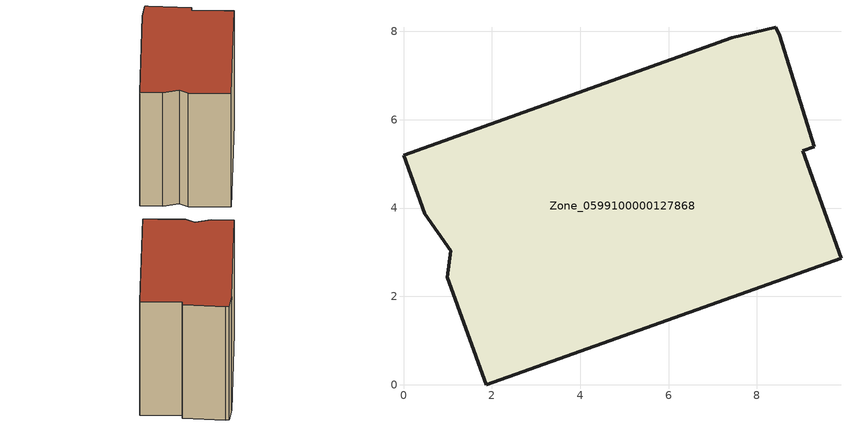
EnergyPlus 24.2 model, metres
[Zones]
Zone_0599100000127868
 floor ground (C_G): 1.87,0 0.99,2.43 1.07,3.04 0.48,3.87 0,5.19 7.43,7.86 8.43,8.09 8.51,7.9 9.29,5.39 9.04,5.3 9.9,2.87 z0
 wall outside (C_F): 9.04,5.3 9.29,5.39 8.51,7.9 8.43,8.09 7.43,7.86 0,5.19 0.48,3.87 1.07,3.04 0.99,2.43 1.87,0 9.9,2.87 9.04,5.3 z0:8.41
 roof outside (C_R): 0.99,2.43 1.87,0 9.9,2.87 9.04,5.3 9.29,5.39 8.51,7.9 8.43,8.09 7.43,7.86 0,5.19 0.48,3.87 1.07,3.04 z8.41
[BUILDING]
Pand.0599100000127868: North Axis=0; Terrain=City; Loads Convergence Tolerance Value=0.04; Temperature Convergence Tolerance Value=0.4; Solar Distribution=FullExterior; Maximum Number of Warmup Days=25; Minimum Number of Warmup Days=1
[Site:Location]
Rotterdam.The.Hague.AP_ZH_NLD Design_Conditions: Latitude=51.96; Longitude=4.45; Time Zone=1; Elevation=-4.5
[SITE:GROUNDTEMPERATURE:BUILDINGSURFACE]
18, 18, 18, 18, 18, 18, 18, 18, 18, 18, 18, 18
[MATERIAL] Thermal Absorptance=0.9; Solar Absorptance=0.7; Visible Absorptance=0.7
Name | Roughness | Thickness | Conductivity | Density | Specific Heat
G.TI.1946 | MediumSmooth | 0.15 | 1 | 540 | 1210
F.TI.1946 | Rough | 0.3 | 0.857143 | 1920 | 840
R.TI.1946 | MediumRough | 0.2 | 0.1 | 1500 | 1000
[CONSTRUCTION]
C_G: G.TI.1946
C_F: F.TI.1946
C_R: R.TI.1946
[ZONE]
Zone_0599100000127868: Type=1; Multiplier=1; Ceiling Height=Autocalculate; Volume=Autocalculate; Floor Area=autocalculate; Part of Total Floor Area=Yes
[ZONEINFILTRATION:DESIGNFLOWRATE]
Infil_Zone_0599100000127868: Zone or ZoneList or Space or SpaceList=Zone_0599100000127868; Schedule=AlwaysOn; Design Flow Rate Calculation Method=Flow/Area; Flow Rate per Floor Area=0.003; Constant Term Coefficient=1; Temperature Term Coefficient=0; Velocity Term Coefficient=0; Velocity Squared Term Coefficient=0
[HVACTEMPLATE:ZONE:IDEALLOADSAIRSYSTEM]
Zone_0599100000127868: Maximum Heating Supply Air Temperature=50; Minimum Cooling Supply Air Temperature=13; Maximum Heating Supply Air Humidity Ratio=0.0156; Minimum Cooling Supply Air Humidity Ratio=0.0077; Heating Limit=NoLimit; Cooling Limit=NoLimit; Dehumidification Control Type=ConstantSensibleHeatRatio; Cooling Sensible Heat Ratio=0.7; Dehumidification Setpoint=60; Humidification Control Type=None; Humidification Setpoint=30; Outdoor Air Method=None; Outdoor Air Flow Rate per Person=0.00944; Outdoor Air Flow Rate per Zone Floor Area=0; Outdoor Air Flow Rate per Zone=0; Demand Controlled Ventilation Type=None; Outdoor Air Economizer Type=NoEconomizer; Heat Recovery Type=None; Sensible Heat Recovery Effectiveness=0.7; Latent Heat Recovery Effectiveness=0.65
[ZONECONTROL:THERMOSTAT]
ThermostatControl_Zone_0599100000127868: Zone or ZoneList=Zone_0599100000127868; Control Type Schedule=DualSetpointControlType; Control 1=Thermostat_Zone_0599100000127868; Temperature Difference Between Cutout And Setpoint=0
[THERMOSTATSETPOINT:DUALSETPOINT]
Thermostat_Zone_0599100000127868: Heating Setpoint Temperature Schedule=HeatingSetpoint_Zone_0599100000127868; Cooling Setpoint Temperature Schedule=CoolingSetpoint_Zone_0599100000127868
[SCHEDULE:COMPACT]
HeatingSetpoint_Zone_0599100000127868: Through: 12/31, For: AllDays, Until: 24:00, 21
CoolingSetpoint_Zone_0599100000127868: Through: 12/31, For: AllDays, Until: 24:00, 24
DualSetpointControlType: Through: 12/31, For: AllDays, Until: 24:00, 4
AlwaysOn: Through: 12/31, For: AllDays, Until: 24:00, 1
